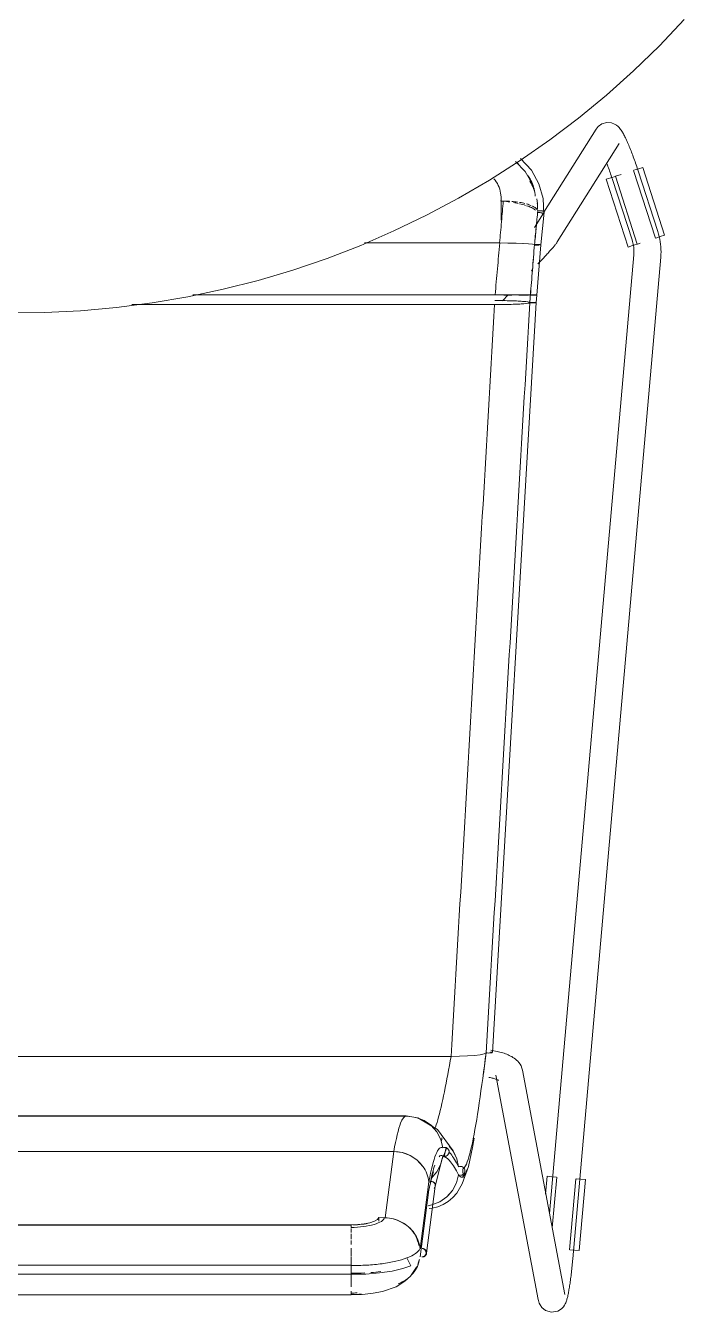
# Model space of a CAD drawing. Header units: millimetres. Extents: x 79795 to 317870, y -36033 to 97293.
# Drawn here: x 175181 to 175472, y 11463 to 12033 of the extents above; entities that cross this region are included whole.
import ezdxf

# ---------------------------------------------------------------- set-up
doc = ezdxf.new("R2010")
doc.units = ezdxf.units.MM
doc.header["$MEASUREMENT"] = 0
doc.layers.add('I-FURN', color=8, linetype='CONTINUOUS', lineweight=9)

msp = doc.modelspace()

# ---------------------------------------------------------------- linework, layer by layer
at = {"layer": 'I-FURN'}
for p, q in [((175461.01, 12023.81), (175472.05, 12035.39)), ((175449.52, 12012.68), (175461.01, 12023.81)), ((175437.59, 12002.02), (175449.52, 12012.68)), ((175425.24, 11991.85), (175437.59, 12002.02)), ((175412.49, 11982.18), (175425.24, 11991.85)), ((175432.99, 11986.95), (175409.95, 11950.18)), ((175433.88, 11988.07), (175432.99, 11986.95)), ((175433.88, 11988.07), (175435.61, 11989.29)), ((175435.61, 11989.29), (175437.84, 11989.88)), ((175437.84, 11989.88), (175439.81, 11989.71)), ((175439.81, 11989.71), (175441.19, 11989.18)), ((175441.19, 11989.18), (175442.11, 11988.62)), ((175442.11, 11988.62), (175442.74, 11988.1)), ((175442.74, 11988.1), (175443.2, 11987.63)), ((175443.2, 11987.63), (175443.57, 11987.21)), ((175443.57, 11987.21), (175443.88, 11986.81)), ((175443.88, 11986.81), (175444.16, 11986.41)), ((175444.16, 11986.41), (175444.42, 11986.03)), ((175444.42, 11986.03), (175444.66, 11985.64)), ((175399.37, 11973.02), (175412.49, 11982.18)), ((175415.85, 11936.99), (175443.16, 11980.58)), ((175444.66, 11985.64), (175444.89, 11985.24)), ((175444.89, 11985.24), (175445.12, 11984.83)), ((175445.12, 11984.83), (175445.35, 11984.4)), ((175445.35, 11984.4), (175445.58, 11983.96)), ((175445.58, 11983.96), (175445.81, 11983.5)), ((175445.81, 11983.5), (175446.04, 11983.03)), ((175446.04, 11983.03), (175446.27, 11982.54)), ((175446.27, 11982.54), (175446.51, 11982.03)), ((175446.51, 11982.03), (175446.75, 11981.5)), ((175446.75, 11981.5), (175446.99, 11980.96)), ((175446.99, 11980.96), (175447.23, 11980.39)), ((175447.23, 11980.39), (175447.48, 11979.82)), ((175447.48, 11979.82), (175447.72, 11979.22)), ((175447.72, 11979.22), (175447.97, 11978.61)), ((175447.97, 11978.61), (175448.22, 11977.98)), ((175448.22, 11977.98), (175448.47, 11977.34)), ((175448.47, 11977.34), (175448.73, 11976.69)), ((175448.73, 11976.69), (175448.98, 11976.03)), ((175448.98, 11976.03), (175449.24, 11975.35)), ((175449.24, 11975.35), (175449.49, 11974.66)), ((175449.49, 11974.66), (175449.75, 11973.96)), ((175385.9, 11964.4), (175399.37, 11973.02)), ((175401.67, 11968.18), (175397.41, 11972.64)), ((175404.35, 11968.76), (175399.61, 11973.91)), ((175437.79, 11971.69), (175438.03, 11971.07)), ((175438.03, 11971.07), (175438.26, 11970.43)), ((175438.26, 11970.43), (175438.5, 11969.78)), ((175438.5, 11969.78), (175438.73, 11969.13)), ((175438.73, 11969.13), (175438.97, 11968.46)), ((175449.74, 11968.71), (175451.72, 11969.35)), ((175449.75, 11973.96), (175450, 11973.25)), ((175450, 11973.25), (175450.25, 11972.54)), ((175450.25, 11972.54), (175450.51, 11971.82)), ((175450.51, 11971.82), (175450.76, 11971.09)), ((175450.76, 11971.09), (175451.01, 11970.35)), ((175451.01, 11970.35), (175451.25, 11969.62)), ((175451.25, 11969.62), (175451.5, 11968.88)), ((175451.72, 11969.35), (175453.67, 11969.98)), ((175453.67, 11969.98), (175463.36, 11939.97)), ((175372.09, 11956.32), (175385.9, 11964.4)), ((175405.03, 11962.35), (175401.67, 11968.18)), ((175407.74, 11962.75), (175404.35, 11968.76)), ((175437.51, 11964.76), (175439.47, 11965.39)), ((175437.51, 11964.76), (175447.2, 11934.76)), ((175438.97, 11968.46), (175439.2, 11967.79)), ((175439.2, 11967.79), (175439.44, 11967.11)), ((175439.44, 11967.11), (175439.67, 11966.42)), ((175439.47, 11965.39), (175441.44, 11966.03)), ((175439.67, 11966.42), (175439.9, 11965.73)), ((175439.9, 11965.73), (175440.13, 11965.04)), ((175440.13, 11965.04), (175440.23, 11964.71)), ((175440.23, 11964.71), (175448.95, 11937.9)), ((175451.25, 11936.06), (175441.56, 11966.07)), ((175444.13, 11966.9), (175441.65, 11966.1)), ((175449.63, 11968.67), (175459.31, 11938.67)), ((175451.5, 11968.88), (175451.65, 11968.42)), ((175460.36, 11941.6), (175451.65, 11968.42)), ((175409.61, 11956.23), (175407.74, 11962.75)), ((175357.96, 11948.8), (175372.09, 11956.32)), ((175390.9, 11955.11), (175391.95, 11955.11)), ((175390.96, 11946.6), (175390.96, 11956.35)), ((175409.9, 11949.32), (175409.61, 11956.23)), ((175343.55, 11941.86), (175357.96, 11948.8)), ((175409.72, 11949.81), (175405.68, 11943.36)), ((175410.02, 11950.21), (175408.6, 11935.72)), ((175328.87, 11935.49), (175343.55, 11941.86)), ((175460.37, 11941.56), (175460.36, 11941.6)), ((175460.7, 11940.47), (175460.37, 11941.56)), ((175460.99, 11939.36), (175460.7, 11940.47)), ((175313.95, 11929.72), (175328.87, 11935.49)), ((175390.25, 11936.55), (175330.5, 11936.55)), ((175330.5, 11936.55), (175390.25, 11936.55)), ((175394.01, 11936.53), (175390.25, 11936.55)), ((175390.37, 11936.55), (175394.01, 11936.53)), ((175397.55, 11936.45), (175394.11, 11936.53)), ((175394.11, 11936.53), (175397.55, 11936.45)), ((175400.65, 11936.34), (175397.55, 11936.45)), ((175397.61, 11936.45), (175400.65, 11936.34)), ((175403.12, 11936.19), (175400.65, 11936.34)), ((175400.69, 11936.34), (175403.13, 11936.19)), ((175404.86, 11936.01), (175403.12, 11936.19)), ((175403.14, 11936.19), (175404.86, 11936.01)), ((175405.75, 11935.82), (175404.86, 11936.01)), ((175404.86, 11936.01), (175405.75, 11935.82)), ((175406.22, 11935.82), (175405.75, 11935.82)), ((175405.75, 11935.82), (175406.22, 11935.82)), ((175405.76, 11935.63), (175406.24, 11935.62)), ((175406.23, 11935.62), (175405.76, 11935.63)), ((175406.72, 11935.83), (175406.22, 11935.82)), ((175406.22, 11935.82), (175406.71, 11935.83)), ((175406.73, 11935.62), (175406.23, 11935.62)), ((175406.24, 11935.62), (175406.73, 11935.62)), ((175406.71, 11935.83), (175407.21, 11935.82)), ((175407.21, 11935.82), (175406.72, 11935.83)), ((175406.73, 11935.62), (175407.22, 11935.63)), ((175407.22, 11935.63), (175406.73, 11935.62)), ((175408.6, 11935.72), (175406.77, 11913.52)), ((175407.66, 11935.81), (175407.21, 11935.82)), ((175407.21, 11935.82), (175407.66, 11935.81)), ((175407.22, 11935.63), (175407.68, 11935.64)), ((175407.67, 11935.64), (175407.22, 11935.63)), ((175408.05, 11935.8), (175407.66, 11935.81)), ((175407.66, 11935.81), (175408.04, 11935.8)), ((175408.04, 11935.8), (175408.34, 11935.77)), ((175408.34, 11935.77), (175408.05, 11935.8)), ((175408.35, 11935.67), (175408.05, 11935.65)), ((175408.06, 11935.65), (175408.35, 11935.67)), ((175408.53, 11935.75), (175408.34, 11935.77)), ((175408.35, 11935.67), (175408.54, 11935.7)), ((175408.53, 11935.7), (175408.35, 11935.67)), ((175408.6, 11935.72), (175408.53, 11935.75)), ((175408.53, 11935.75), (175408.6, 11935.72)), ((175408.6, 11935.72), (175408.53, 11935.7)), ((175408.54, 11935.7), (175408.6, 11935.72)), ((175414.32, 11935.01), (175414.09, 11934.75)), ((175414.53, 11935.26), (175414.32, 11935.01)), ((175414.74, 11935.51), (175414.53, 11935.26)), ((175414.92, 11935.74), (175414.74, 11935.51)), ((175415.1, 11935.96), (175414.92, 11935.74)), ((175415.28, 11936.18), (175415.1, 11935.96)), ((175415.45, 11936.41), (175415.28, 11936.18)), ((175415.64, 11936.67), (175415.45, 11936.41)), ((175415.85, 11936.99), (175415.64, 11936.67)), ((175449.15, 11935.39), (175447.2, 11934.76)), ((175448.95, 11937.9), (175449.14, 11937.26)), ((175449.14, 11937.26), (175449.3, 11936.62)), ((175451.13, 11936.02), (175449.15, 11935.39)), ((175449.3, 11936.62), (175449.44, 11935.97)), ((175449.44, 11935.97), (175449.56, 11935.32)), ((175449.56, 11935.32), (175449.65, 11934.67)), ((175452.51, 11936.47), (175451.34, 11936.09)), ((175461.4, 11939.34), (175459.43, 11938.7)), ((175461.23, 11938.25), (175460.99, 11939.36)), ((175461.42, 11937.12), (175461.23, 11938.25)), ((175463.36, 11939.97), (175461.4, 11939.34)), ((175461.57, 11935.99), (175461.42, 11937.12)), ((175461.68, 11934.85), (175461.57, 11935.99)), ((175461.74, 11933.71), (175461.68, 11934.85)), ((175298.81, 11924.54), (175313.95, 11929.72)), ((175409, 11929.15), (175408.57, 11928.68)), ((175409.43, 11929.6), (175409, 11929.15)), ((175409.84, 11930.04), (175409.43, 11929.6)), ((175410.24, 11930.48), (175409.84, 11930.04)), ((175410.63, 11930.9), (175410.24, 11930.48)), ((175411.02, 11931.32), (175410.63, 11930.9)), ((175411.38, 11931.72), (175411.02, 11931.32)), ((175411.74, 11932.11), (175411.38, 11931.72)), ((175412.08, 11932.49), (175411.74, 11932.11)), ((175412.41, 11932.85), (175412.08, 11932.49)), ((175412.73, 11933.2), (175412.41, 11932.85)), ((175449.69, 11931.34), (175412.41, 11506.99)), ((175413.03, 11933.54), (175412.73, 11933.2)), ((175413.32, 11933.86), (175413.03, 11933.54)), ((175413.59, 11934.17), (175413.32, 11933.86)), ((175413.85, 11934.47), (175413.59, 11934.17)), ((175414.09, 11934.75), (175413.85, 11934.47)), ((175422.7, 11486.97), (175461.64, 11930.29)), ((175449.65, 11934.67), (175449.71, 11934.01)), ((175449.74, 11932.02), (175449.69, 11931.36)), ((175449.69, 11931.36), (175449.69, 11931.34)), ((175449.71, 11934.01), (175449.75, 11933.35)), ((175449.75, 11932.68), (175449.74, 11932.02)), ((175449.75, 11933.35), (175449.75, 11932.68)), ((175461.64, 11930.29), (175461.72, 11931.43)), ((175461.72, 11931.43), (175461.75, 11932.57)), ((175461.75, 11932.57), (175461.74, 11933.71)), ((175283.48, 11919.98), (175298.81, 11924.54)), ((175404.87, 11924.77), (175404.39, 11924.26)), ((175407.68, 11927.74), (175407.23, 11927.25)), ((175408.13, 11928.21), (175407.68, 11927.74)), ((175408.57, 11928.68), (175408.13, 11928.21)), ((175267.97, 11916.03), (175283.48, 11919.98)), ((175236.55, 11910.02), (175252.32, 11912.71)), ((175252.32, 11912.71), (175267.97, 11916.03)), ((175254.57, 11913.59), (175388.31, 11913.59)), ((175388.31, 11913.59), (175254.57, 11913.59)), ((175388.31, 11913.59), (175392.1, 11913.58)), ((175392.1, 11913.58), (175388.31, 11913.59)), ((175391.53, 11910.91), (175394.11, 11913.58)), ((175392.1, 11913.58), (175395.66, 11913.58)), ((175395.67, 11913.58), (175392.1, 11913.58)), ((175395.66, 11913.47), (175392.1, 11913.46)), ((175392.1, 11913.46), (175395.66, 11913.47)), ((175395.67, 11913.58), (175398.79, 11913.57)), ((175398.8, 11913.57), (175395.67, 11913.58)), ((175401.28, 11913.49), (175398.78, 11913.48)), ((175398.78, 11913.48), (175401.28, 11913.49)), ((175398.8, 11913.57), (175401.3, 11913.56)), ((175401.3, 11913.56), (175398.8, 11913.57)), ((175403.03, 11913.5), (175401.28, 11913.49)), ((175401.28, 11913.49), (175403.03, 11913.5)), ((175401.3, 11913.56), (175403.04, 11913.54)), ((175403.05, 11913.54), (175401.3, 11913.56)), ((175403.04, 11913.54), (175403.93, 11913.53)), ((175403.94, 11913.53), (175403.05, 11913.54)), ((175403.93, 11913.53), (175404.4, 11913.53)), ((175404.4, 11913.52), (175403.93, 11913.52)), ((175403.93, 11913.52), (175404.4, 11913.52)), ((175404.41, 11913.53), (175403.94, 11913.53)), ((175404.4, 11913.53), (175404.9, 11913.53)), ((175404.89, 11913.51), (175404.4, 11913.52)), ((175404.4, 11913.52), (175404.9, 11913.51)), ((175404.9, 11913.53), (175404.41, 11913.53)), ((175405.38, 11913.52), (175404.89, 11913.51)), ((175404.9, 11913.53), (175405.39, 11913.53)), ((175405.39, 11913.53), (175404.9, 11913.53)), ((175404.9, 11913.51), (175405.39, 11913.52)), ((175405.84, 11913.52), (175405.38, 11913.52)), ((175405.39, 11913.53), (175405.84, 11913.53)), ((175405.85, 11913.53), (175405.39, 11913.53)), ((175405.39, 11913.52), (175405.84, 11913.52)), ((175405.84, 11913.53), (175406.22, 11913.53)), ((175406.22, 11913.52), (175405.84, 11913.52)), ((175405.84, 11913.52), (175406.22, 11913.52)), ((175406.23, 11913.53), (175405.85, 11913.53)), ((175406.22, 11913.53), (175406.52, 11913.53)), ((175406.51, 11913.52), (175406.22, 11913.52)), ((175406.22, 11913.52), (175406.52, 11913.52)), ((175406.52, 11913.53), (175406.23, 11913.53)), ((175406.5, 11910.16), (175406.77, 11913.52)), ((175406.7, 11913.52), (175406.51, 11913.52)), ((175406.52, 11913.53), (175406.7, 11913.52)), ((175406.71, 11913.52), (175406.52, 11913.53)), ((175406.52, 11913.52), (175406.71, 11913.52)), ((175406.7, 11913.52), (175406.77, 11913.52)), ((175406.77, 11913.52), (175406.7, 11913.52)), ((175406.71, 11913.52), (175406.77, 11913.52)), ((175406.77, 11913.52), (175406.71, 11913.52)), ((175188.77, 11905.74), (175204.75, 11906.53)), ((175204.75, 11906.53), (175220.69, 11907.96)), ((175220.69, 11907.96), (175236.55, 11910.02)), ((175227.47, 11909.27), (175388.04, 11909.27)), ((175388.04, 11909.27), (175227.47, 11909.27)), ((175406.5, 11910.16), (175387.21, 11578.25)), ((175388.04, 11909.27), (175391.83, 11909.3)), ((175391.84, 11911.03), (175388.16, 11911.06)), ((175391.83, 11909.3), (175395.39, 11909.37)), ((175395.39, 11910.95), (175391.84, 11911.03)), ((175398.51, 11910.83), (175395.39, 11910.95)), ((175395.39, 11909.37), (175398.52, 11909.5)), ((175401, 11910.67), (175398.51, 11910.83)), ((175398.52, 11909.5), (175401.03, 11909.66)), ((175402.75, 11910.47), (175401, 11910.67)), ((175401.03, 11909.66), (175402.77, 11909.85)), ((175403.66, 11910.26), (175402.75, 11910.47)), ((175402.77, 11909.85), (175403.66, 11910.06)), ((175404.13, 11910.27), (175403.66, 11910.26)), ((175403.66, 11910.06), (175404.13, 11910.06)), ((175404.62, 11910.27), (175404.13, 11910.27)), ((175404.13, 11910.06), (175404.63, 11910.05)), ((175405.11, 11910.27), (175404.62, 11910.27)), ((175404.63, 11910.05), (175405.12, 11910.06)), ((175405.56, 11910.26), (175405.11, 11910.27)), ((175405.12, 11910.06), (175405.57, 11910.07)), ((175405.95, 11910.24), (175405.56, 11910.26)), ((175405.57, 11910.07), (175405.95, 11910.09)), ((175406.24, 11910.22), (175405.95, 11910.24)), ((175405.95, 11910.09), (175406.25, 11910.11)), ((175406.43, 11910.19), (175406.24, 11910.22)), ((175406.25, 11910.11), (175406.43, 11910.14)), ((175406.5, 11910.16), (175406.43, 11910.19)), ((175406.43, 11910.14), (175406.5, 11910.16)), ((175172.77, 11905.6), (175188.77, 11905.74)), ((174985.39, 11576.54), (175368.79, 11576.54)), ((175368.87, 11576.54), (174985.39, 11576.54)), ((175368.79, 11576.54), (175372.56, 11576.6)), ((175372.56, 11576.6), (175368.87, 11576.54)), ((175372.56, 11576.6), (175376.1, 11576.75)), ((175376.1, 11576.75), (175372.62, 11576.6)), ((175376.1, 11576.75), (175379.2, 11576.99)), ((175379.2, 11576.99), (175376.14, 11576.75)), ((175379.2, 11576.99), (175381.69, 11577.3)), ((175381.7, 11577.3), (175379.23, 11576.99)), ((175381.69, 11577.3), (175383.44, 11577.67)), ((175383.44, 11577.67), (175381.7, 11577.3)), ((175383.44, 11577.67), (175384.34, 11578.07)), ((175384.34, 11578.07), (175383.44, 11577.67)), ((175384.34, 11578.07), (175384.81, 11578.05)), ((175384.82, 11578.05), (175384.34, 11578.07)), ((175384.81, 11578.05), (175385.31, 11578.04)), ((175385.31, 11578.04), (175384.82, 11578.05)), ((175385.31, 11578.04), (175385.8, 11578.05)), ((175385.81, 11578.05), (175385.31, 11578.04)), ((175385.8, 11578.05), (175386.26, 11578.07)), ((175386.26, 11578.07), (175385.81, 11578.05)), ((175386.26, 11578.07), (175386.64, 11578.11)), ((175386.65, 11578.11), (175386.26, 11578.07)), ((175386.67, 11578.4), (175386.29, 11578.44)), ((175386.3, 11578.44), (175386.68, 11578.4)), ((175387.11, 11579.16), (175386.4, 11579.28)), ((175386.64, 11578.11), (175386.94, 11578.15)), ((175386.95, 11578.15), (175386.65, 11578.11)), ((175386.96, 11578.36), (175386.67, 11578.4)), ((175386.68, 11578.4), (175386.97, 11578.36)), ((175387.8, 11579.04), (175387.11, 11579.16)), ((175387.21, 11578.25), (175387.15, 11578.31)), ((175387.15, 11578.31), (175387.21, 11578.25)), ((175388.48, 11578.9), (175387.8, 11579.04)), ((175389.15, 11578.76), (175388.48, 11578.9)), ((175389.8, 11578.61), (175389.15, 11578.76)), ((175390.45, 11578.44), (175389.8, 11578.61)), ((175391.08, 11578.27), (175390.45, 11578.44)), ((175391.69, 11578.09), (175391.08, 11578.27)), ((175392.3, 11577.9), (175391.69, 11578.09)), ((175392.89, 11577.69), (175392.3, 11577.9)), ((175393.47, 11577.47), (175392.89, 11577.69)), ((175394.04, 11577.24), (175393.47, 11577.47)), ((175394.6, 11576.98), (175394.04, 11577.24)), ((175395.15, 11576.71), (175394.6, 11576.98)), ((175395.69, 11576.42), (175395.15, 11576.71)), ((175396.23, 11576.1), (175395.69, 11576.42)), ((175396.77, 11575.74), (175396.23, 11576.1)), ((175397.3, 11575.34), (175396.77, 11575.74)), ((175397.83, 11574.88), (175397.3, 11575.34)), ((175398.35, 11574.37), (175397.83, 11574.88)), ((175398.86, 11573.77), (175398.35, 11574.37)), ((175399.34, 11573.08), (175398.86, 11573.77)), ((175399.78, 11572.29), (175399.34, 11573.08)), ((175400.14, 11571.4), (175399.78, 11572.29)), ((175400.4, 11570.41), (175400.14, 11571.4)), ((175419.22, 11471.12), (175400.4, 11570.41)), ((175386.06, 11567.15), (175385.57, 11567.25)), ((175386.53, 11567.05), (175386.06, 11567.15)), ((175386.98, 11566.94), (175386.53, 11567.05)), ((175387.4, 11566.84), (175386.98, 11566.94)), ((175387.79, 11566.73), (175387.4, 11566.84)), ((175388.16, 11566.62), (175387.79, 11566.73)), ((175388.5, 11566.51), (175388.16, 11566.62)), ((175388.8, 11566.41), (175388.5, 11566.51)), ((175388.61, 11568.17), (175407.43, 11468.88)), ((175389.07, 11566.31), (175388.8, 11566.41)), ((175389.3, 11566.21), (175389.07, 11566.31)), ((175389.49, 11566.12), (175389.3, 11566.21)), ((175389.65, 11566.05), (175389.49, 11566.12)), ((175389.73, 11566), (175389.65, 11566.05)), ((175389.81, 11565.96), (175389.73, 11566)), ((175389.83, 11565.94), (175389.81, 11565.96)), ((175004.7, 11550.04), (175349.49, 11550.04)), ((175349.49, 11550.04), (175004.7, 11550.04)), ((175348.95, 11550.19), (175044.15, 11550.19)), ((175348.95, 11550.19), (175353.98, 11549.39)), ((175353.28, 11549.56), (175349.49, 11550.04)), ((175349.49, 11550.03), (175353.28, 11549.56)), ((175353.28, 11549.56), (175356.84, 11548.19)), ((175356.85, 11548.2), (175353.28, 11549.56)), ((175353.98, 11549.39), (175357.16, 11548.02)), ((175354.14, 11549.32), (175362.79, 11544.21)), ((175356.84, 11548.19), (175359.98, 11546.02)), ((175359.98, 11546.03), (175356.85, 11548.2)), ((175362.49, 11543.15), (175359.98, 11546.03)), ((175359.98, 11546.02), (175362.49, 11543.15)), ((175362.49, 11543.15), (175364.24, 11539.76)), ((175364.24, 11539.76), (175362.49, 11543.15)), ((175362.79, 11544.21), (175369.77, 11534.67)), ((175365.14, 11536.05), (175364.24, 11539.76)), ((175365.61, 11536.21), (175365.14, 11536.05)), ((175365.14, 11536.04), (175365.61, 11536.2)), ((175366.11, 11536.25), (175365.61, 11536.21)), ((175365.61, 11536.2), (175366.1, 11536.24)), ((175366.1, 11536.24), (175366.59, 11536.16)), ((175366.6, 11536.16), (175366.11, 11536.25)), ((175367.93, 11536.83), (175369.71, 11534.59)), ((175376.48, 11527.75), (175378.37, 11536.27)), ((175378.37, 11536.27), (175379.1, 11540.34)), ((175010.74, 11534.44), (175343.45, 11534.44)), ((175343.45, 11534.44), (175010.74, 11534.44)), ((175343.45, 11534.44), (175339.59, 11505.16)), ((175347.22, 11533.96), (175343.45, 11534.44)), ((175350.77, 11532.64), (175347.22, 11533.96)), ((175353.88, 11530.57), (175350.77, 11532.64)), ((175356.37, 11527.82), (175353.88, 11530.57)), ((175361.81, 11519.08), (175364.78, 11530.69)), ((175364.24, 11528.82), (175365.14, 11532.54)), ((175364.78, 11530.69), (175366.95, 11536.01)), ((175365.61, 11532.38), (175365.14, 11532.54)), ((175365.14, 11532.54), (175365.61, 11532.38)), ((175366.1, 11532.34), (175365.61, 11532.38)), ((175365.61, 11532.38), (175366.11, 11532.34)), ((175365.82, 11532.25), (175366.65, 11536.15)), ((175366.59, 11532.42), (175366.1, 11532.34)), ((175366.11, 11532.34), (175366.6, 11532.42)), ((175366.59, 11536.16), (175367.04, 11535.96)), ((175367.04, 11532.62), (175366.59, 11532.42)), ((175367.05, 11535.96), (175366.6, 11536.16)), ((175366.6, 11532.42), (175367.05, 11532.62)), ((175367.04, 11535.96), (175367.43, 11535.64)), ((175367.43, 11532.94), (175367.04, 11532.62)), ((175367.43, 11535.65), (175367.05, 11535.96)), ((175367.05, 11532.62), (175367.43, 11532.94)), ((175367.72, 11535.24), (175367.43, 11535.65)), ((175367.43, 11535.64), (175367.72, 11535.24)), ((175367.72, 11533.34), (175367.43, 11532.94)), ((175367.43, 11532.94), (175367.72, 11533.34)), ((175367.72, 11535.24), (175367.91, 11534.78)), ((175367.91, 11534.78), (175367.72, 11535.24)), ((175367.91, 11533.8), (175367.72, 11533.34)), ((175367.72, 11533.34), (175367.91, 11533.8)), ((175367.91, 11534.78), (175367.98, 11534.29)), ((175367.98, 11534.29), (175367.91, 11534.78)), ((175367.98, 11534.29), (175367.91, 11533.8)), ((175367.91, 11533.8), (175367.98, 11534.29)), ((175369.72, 11534.59), (175368.9, 11535.73)), ((175369.71, 11534.59), (175371.35, 11531.27)), ((175371.36, 11531.27), (175369.72, 11534.59)), ((175369.77, 11534.67), (175370.66, 11532.92)), ((175371.35, 11531.27), (175372.15, 11527.65)), ((175372.15, 11527.66), (175371.36, 11531.27)), ((175359.98, 11522.55), (175362.49, 11525.43)), ((175360.98, 11525.46), (175360.23, 11523.02)), ((175362.49, 11525.43), (175364.24, 11528.82)), ((175372.62, 11527.81), (175372.15, 11527.66)), ((175372.15, 11527.65), (175372.62, 11527.8)), ((175373.12, 11527.84), (175372.62, 11527.81)), ((175372.62, 11527.8), (175373.12, 11527.83)), ((175373.61, 11527.75), (175373.12, 11527.84)), ((175373.12, 11527.83), (175373.61, 11527.74)), ((175374.06, 11527.54), (175373.61, 11527.75)), ((175373.61, 11527.74), (175374.06, 11527.54)), ((175373.8, 11520.13), (175376.48, 11527.75)), ((175374.17, 11522.92), (175373.98, 11526.77)), ((175374.06, 11527.54), (175374.44, 11527.22)), ((175374.44, 11527.22), (175374.06, 11527.54)), ((175374.7, 11524.93), (175374.4, 11524.54)), ((175374.4, 11524.54), (175374.7, 11524.93)), ((175374.44, 11527.22), (175374.73, 11526.82)), ((175374.73, 11526.82), (175374.44, 11527.22)), ((175374.89, 11525.39), (175374.7, 11524.93)), ((175374.7, 11524.93), (175374.9, 11525.39)), ((175374.73, 11526.82), (175374.91, 11526.36)), ((175374.91, 11526.36), (175374.73, 11526.82)), ((175374.97, 11525.87), (175374.89, 11525.39)), ((175374.9, 11525.39), (175374.97, 11525.87)), ((175374.91, 11526.36), (175374.97, 11525.87)), ((175374.97, 11525.87), (175374.91, 11526.36)), ((175355.15, 11491.36), (175359, 11521.06)), ((175357.97, 11489.38), (175361.83, 11519.15)), ((175360.23, 11523.02), (175358.85, 11516.73)), ((175359.96, 11521.25), (175359.47, 11521.22)), ((175360.46, 11521.17), (175359.96, 11521.25)), ((175360.91, 11520.98), (175360.46, 11521.17)), ((175361.29, 11520.68), (175360.91, 11520.98)), ((175361.58, 11520.3), (175361.29, 11520.68)), ((175361.77, 11519.86), (175361.58, 11520.3)), ((175361.84, 11519.39), (175361.77, 11519.86)), ((175361.78, 11518.92), (175361.84, 11519.39)), ((175369.45, 11517.22), (175371.19, 11520.54)), ((175371.19, 11520.54), (175372.1, 11524.17)), ((175371.3, 11516.01), (175373.8, 11520.13)), ((175372.57, 11524.01), (175372.1, 11524.17)), ((175372.1, 11524.17), (175372.57, 11524)), ((175373, 11523.25), (175374.17, 11522.92)), ((175373.56, 11524.04), (175373.06, 11523.96)), ((175373.06, 11523.96), (175373.56, 11524.04)), ((175374.01, 11524.23), (175373.56, 11524.04)), ((175373.56, 11524.04), (175374.01, 11524.23)), ((175374.4, 11524.54), (175374.01, 11524.23)), ((175374.01, 11524.23), (175374.4, 11524.54)), ((175411.36, 11523.47), (175410.67, 11515.57)), ((175411.36, 11523.47), (175413.4, 11523.29)), ((175413.4, 11523.29), (175415.47, 11523.11)), ((175413.62, 11500.62), (175415.59, 11523.1)), ((175424.04, 11522.36), (175421.28, 11490.95)), ((175424.16, 11522.34), (175426.23, 11522.16)), ((175428.27, 11521.98), (175425.51, 11490.57)), ((175426.23, 11522.16), (175428.27, 11521.98)), ((175355.13, 11487.82), (175358.98, 11517.51)), ((175361.29, 11518.09), (175361.59, 11518.48)), ((175361.59, 11518.48), (175361.78, 11518.92)), ((175363.89, 11512.22), (175366.97, 11514.39)), ((175366.97, 11514.39), (175369.45, 11517.22)), ((175367.95, 11515.35), (175366.97, 11514.39)), ((175367.59, 11512.37), (175369.56, 11514.05)), ((175369.56, 11514.05), (175371.3, 11516.01)), ((175360.37, 11510.82), (175358.63, 11510.45)), ((175358.63, 11510.45), (175360.37, 11510.82)), ((175359.09, 11509.16), (175360.51, 11509.3)), ((175360.37, 11510.82), (175363.89, 11512.22)), ((175360.51, 11509.3), (175363.02, 11509.96)), ((175363.02, 11509.96), (175365.39, 11510.99)), ((175365.39, 11510.99), (175367.59, 11512.37)), ((175327.56, 11502.08), (175324.52, 11501.97)), ((175330.41, 11502.4), (175327.56, 11502.08)), ((175332.9, 11502.91), (175330.41, 11502.4)), ((175334.88, 11503.58), (175332.9, 11502.91)), ((175336.23, 11504.37), (175334.88, 11503.58)), ((175336.87, 11505.23), (175336.23, 11504.37)), ((175336.87, 11503.56), (175336.87, 11505.23)), ((175339.59, 11505.16), (175336.87, 11505.23)), ((175324.52, 11501.97), (175029.67, 11501.97)), ((175029.67, 11501.91), (175324.52, 11501.91)), ((175324.52, 11500.38), (175324.52, 11498.64)), ((175324.52, 11498.06), (175324.52, 11495.59)), ((175324.52, 11495.07), (175324.52, 11493.23)), ((175324.52, 11491.6), (175324.52, 11488.05)), ((175355.59, 11491.35), (175355.9, 11493.79)), ((175423.47, 11490.75), (175421.4, 11490.93)), ((175425.51, 11490.57), (175423.47, 11490.75)), ((175324.52, 11484.04), (175324.52, 11487.85)), ((175324.52, 11487.85), (175324.52, 11484.04)), ((175350.95, 11483.79), (175349.19, 11487.33)), ((175422.47, 11484.56), (175422.54, 11485.31)), ((175422.54, 11485.31), (175422.61, 11486.06)), ((175422.61, 11486.06), (175422.68, 11486.81)), ((175422.68, 11486.81), (175422.7, 11486.97)), ((175324.52, 11484.07), (175029.67, 11484.07)), ((175029.67, 11480.11), (175324.52, 11480.11)), ((175324.52, 11483.73), (175324.52, 11483.96)), ((175324.52, 11483.96), (175324.52, 11480.11)), ((175324.52, 11483.4), (175324.52, 11483.73)), ((175324.52, 11482.99), (175324.52, 11483.4)), ((175324.52, 11482.51), (175324.52, 11482.99)), ((175324.52, 11482.01), (175324.52, 11482.51)), ((175324.52, 11481.52), (175324.52, 11482.01)), ((175324.52, 11481.07), (175324.52, 11481.52)), ((175324.52, 11480.68), (175324.52, 11481.07)), ((175324.52, 11480.37), (175324.52, 11480.68)), ((175324.52, 11480.18), (175324.52, 11480.37)), ((175324.52, 11477.33), (175324.52, 11480.35)), ((175324.52, 11480.35), (175324.52, 11477.34)), ((175324.52, 11480.11), (175331.06, 11480.2)), ((175324.52, 11480.11), (175324.52, 11480.18)), ((175331.06, 11480.2), (175337.18, 11480.69)), ((175337.18, 11480.69), (175342.8, 11481.53)), ((175342.8, 11481.53), (175347.49, 11482.63)), ((175347.49, 11482.63), (175350.95, 11483.79)), ((175348.34, 11477), (175350.81, 11479.29)), ((175350.81, 11479.29), (175353.49, 11483.19)), ((175353.49, 11483.19), (175353.59, 11483.39)), ((175421.83, 11478.8), (175421.91, 11479.49)), ((175421.91, 11479.49), (175422, 11480.19)), ((175422, 11480.19), (175422.08, 11480.9)), ((175422.08, 11480.9), (175422.16, 11481.62)), ((175422.16, 11481.62), (175422.24, 11482.34)), ((175422.24, 11482.34), (175422.32, 11483.08)), ((175422.32, 11483.08), (175422.4, 11483.81)), ((175422.4, 11483.81), (175422.47, 11484.56)), ((175324.52, 11477.17), (175324.52, 11474.59)), ((175338.41, 11472.48), (175344.45, 11474.61)), ((175344.45, 11474.61), (175348.34, 11477)), ((175421.02, 11473.25), (175421.11, 11473.8)), ((175421.11, 11473.8), (175421.2, 11474.37)), ((175421.2, 11474.37), (175421.29, 11474.96)), ((175421.29, 11474.96), (175421.39, 11475.56)), ((175421.39, 11475.56), (175421.48, 11476.18)), ((175421.48, 11476.18), (175421.57, 11476.81)), ((175421.57, 11476.81), (175421.65, 11477.46)), ((175421.65, 11477.46), (175421.74, 11478.13)), ((175421.74, 11478.13), (175421.83, 11478.8)), ((175029.67, 11471.07), (175324.52, 11471.07)), ((175324.52, 11472.56), (175324.52, 11471.09)), ((175324.52, 11471.07), (175324.52, 11471.24)), ((175324.52, 11471.07), (175329.55, 11471.18)), ((175329.55, 11471.18), (175334.37, 11471.69)), ((175334.37, 11471.69), (175338.41, 11472.48)), ((175407.51, 11468.47), (175407.43, 11468.88)), ((175407.65, 11467.95), (175407.51, 11468.47)), ((175407.86, 11467.33), (175407.65, 11467.95)), ((175419.58, 11467.46), (175419.75, 11467.89)), ((175419.75, 11467.89), (175419.89, 11468.29)), ((175419.89, 11468.29), (175420.02, 11468.69)), ((175420.02, 11468.69), (175420.13, 11469.09)), ((175420.13, 11469.09), (175420.24, 11469.49)), ((175420.24, 11469.49), (175420.34, 11469.9)), ((175420.34, 11469.9), (175420.44, 11470.33)), ((175420.44, 11470.33), (175420.54, 11470.77)), ((175420.54, 11470.77), (175420.64, 11471.23)), ((175420.64, 11471.23), (175420.73, 11471.71)), ((175420.73, 11471.71), (175420.83, 11472.2)), ((175420.83, 11472.2), (175420.92, 11472.72)), ((175420.92, 11472.72), (175421.02, 11473.25)), ((175408.24, 11466.53), (175407.86, 11467.33)), ((175408.99, 11465.45), (175408.24, 11466.53)), ((175410.56, 11464.12), (175408.99, 11465.45)), ((175410.56, 11464.12), (175413.31, 11463.29)), ((175413.31, 11463.29), (175416.07, 11463.77)), ((175416.07, 11463.77), (175417.73, 11464.82)), ((175417.73, 11464.82), (175418.58, 11465.72)), ((175418.58, 11465.72), (175419.06, 11466.43)), ((175419.06, 11466.43), (175419.37, 11466.99)), ((175419.37, 11466.99), (175419.58, 11467.46))]:
    msp.add_line(p, q, dxfattribs=at)
for centre, major_axis, ratio, start_param, end_param in [((175343.32, 11519.37), (-15.78, 0), 0.955139, 3.737469, 4.704147), ((175343.32, 11519.37), (-15.78, 0), 0.955139, 3.495799, 3.737346), ((175343.32, 11519.37), (-15.78, 0), 0.955139, 3.254129, 3.495629), ((175359.88, 11519.38), (-1.96, 0), 0.955139, 2.379629, 4.923331), ((175324.52, 11486.82), (0, -15.75), 0.000004, 2.669107, 2.851347), ((175324.52, 11475.35), (12.4, 0), 0.287441, 4.712389, 4.932602)]:
    msp.add_ellipse(centre, major_axis=major_axis, ratio=ratio, start_param=start_param, end_param=end_param, dxfattribs=at)
for points in [[(175397.36, 11972.62), (175397.82, 11972.24), (175398.28, 11971.85), (175398.73, 11971.45)], [(175391.95, 11955.11), (175391.69, 11952.08), (175391.15, 11945.94), (175390.56, 11939.69), (175390.25, 11936.55)], [(175390.96, 11956.62), (175390.97, 11956.12), (175390.95, 11955.61), (175390.9, 11955.11)], [(175391.95, 11955.11), (175392.9, 11955.1), (175393.82, 11955.07), (175394.73, 11955.01)], [(175394.79, 11954.69), (175394.32, 11954.76), (175393.84, 11954.81), (175393.36, 11954.86)], [(175395.67, 11954.94), (175396.57, 11954.86), (175397.45, 11954.76), (175398.3, 11954.64)], [(175398.48, 11954.04), (175397.83, 11954.18), (175397.16, 11954.32), (175396.48, 11954.44)], [(175401.73, 11953.19), (175400.93, 11953.44), (175400.05, 11953.67), (175399.13, 11953.89)], [(175399.15, 11954.5), (175400, 11954.36), (175400.8, 11954.2), (175401.54, 11954.01)], [(175402.2, 11953.83), (175402.93, 11953.62), (175403.57, 11953.38), (175404.17, 11953.14)], [(175404.64, 11952.94), (175405.33, 11952.62), (175406.48, 11951.92), (175407.04, 11951.16), (175407.19, 11950.77)], [(175406.84, 11956.05), (175407.03, 11954.82), (175407.07, 11953.56), (175407.08, 11952.3)], [(175407.15, 11951.6), (175407.13, 11952.5), (175407.07, 11953.4), (175406.97, 11954.29)], [(175407.19, 11950.77), (175406.95, 11948.33), (175406.47, 11943.38), (175405.99, 11938.34), (175405.75, 11935.82)], [(175409.84, 11949.47), (175409.8, 11949.51), (175409.68, 11949.61), (175409.38, 11949.74), (175408.99, 11949.86), (175408.54, 11949.95), (175408.05, 11950.02), (175407.55, 11950.05), (175407.23, 11950.05), (175407.08, 11950.04)], [(175406.47, 11942.71), (175406.24, 11940.43), (175406.01, 11938.13), (175405.78, 11935.82)], [(175390.37, 11936.55), (175390.03, 11932.73), (175389.68, 11928.91), (175389.34, 11925.08)], [(175403.94, 11913.53), (175404.24, 11917.25), (175404.84, 11924.68), (175405.45, 11932.11), (175405.75, 11935.82)], [(175389.34, 11925.08), (175389, 11921.25), (175388.65, 11917.42), (175388.31, 11913.59)], [(175403.93, 11913.53), (175403.89, 11912.95), (175403.8, 11911.8), (175403.71, 11910.64), (175403.66, 11910.06)], [(175403.93, 11913.52), (175403.88, 11912.97), (175403.79, 11911.89), (175403.7, 11910.81), (175403.66, 11910.26)], [(175388.04, 11909.27), (175384.85, 11853.74), (175381.65, 11798.21), (175378.46, 11742.78)], [(175384.34, 11578.07), (175387.56, 11633.3), (175394, 11743.9), (175400.44, 11854.66), (175403.66, 11910.06)], [(175403.66, 11910.26), (175404.25, 11910.28), (175405.76, 11910.28), (175406.5, 11910.2), (175406.5, 11910.16)], [(175378.46, 11742.78), (175375.26, 11687.32), (175372.07, 11631.9), (175368.87, 11576.54)], [(175384.33, 11578.06), (175383.93, 11574.93), (175383.54, 11571.77), (175383.14, 11568.65)], [(175349.49, 11550.03), (175349.31, 11550.13), (175349.13, 11550.19), (175348.95, 11550.19)], [(175365.14, 11536.04), (175364.11, 11536.59), (175362.07, 11534.62), (175360.02, 11526.56), (175359, 11521.06)], [(175364.74, 11540.51), (175364.69, 11540.04), (175364.63, 11539.57), (175364.58, 11539.11)], [(175365.14, 11532.54), (175364.59, 11532.83), (175364.05, 11532.69), (175363.5, 11532.12)], [(175361.6, 11528.38), (175360.94, 11526.49), (175360.28, 11523.68), (175359.62, 11520.64)], [(175339.34, 11505.15), (175339.21, 11504.59), (175338.27, 11503.49), (175334.95, 11502.09), (175330.15, 11501.13), (175326.41, 11500.87), (175324.52, 11500.84)], [(175325.36, 11501.92), (175328.14, 11501.98), (175330.68, 11502.34), (175332.9, 11502.86)], [(175355.15, 11491.36), (175355, 11492.6), (175354.42, 11494.98), (175352.66, 11498.32), (175350.13, 11501.16), (175346.99, 11503.35), (175343.38, 11504.76), (175340.88, 11505.12), (175339.59, 11505.16)], [(175353.17, 11496.87), (175353.87, 11495.61), (175354.27, 11494.25), (175354.61, 11492.87)], [(175354.95, 11491.37), (175354.6, 11490.64), (175353.29, 11489.24), (175350.82, 11487.97), (175349.36, 11487.4)], [(175354.69, 11486.48), (175354.53, 11485.8), (175354.32, 11485.13), (175354.07, 11484.47)], [(175330.6, 11480.72), (175328.59, 11480.63), (175326.56, 11480.6), (175324.52, 11480.64)], [(175337.67, 11481.32), (175336.26, 11481.14), (175334.81, 11480.97), (175333.33, 11480.86)], [(175329.12, 11471.35), (175327.65, 11471.22), (175326.1, 11471.15), (175324.52, 11471.16)]]:
    msp.add_open_spline(points, degree=3, dxfattribs=at)
for points, knots in [([(175387.79, 11965), (175388.56, 11964.09), (175390.49, 11961.09), (175391.12, 11957.49), (175390.9, 11955.11)], [0.5, 0.5, 0.5, 0.5, 0.6666667, 1, 1, 1, 1]), ([(175402.98, 11966.23), (175403.55, 11965.34), (175405.21, 11962.52), (175405.83, 11959.41), (175406.11, 11957.27)], [0.591443, 0.591443, 0.591443, 0.591443, 0.6666667, 0.8236682, 0.8236682, 0.8236682, 0.8236682]), ([(175405.91, 11959.03), (175405.55, 11960.15), (175404.88, 11961.88), (175403.98, 11963.51), (175403.63, 11964.08)], [0.246574, 0.246574, 0.246574, 0.246574, 0.3333333, 0.3824546, 0.3824546, 0.3824546, 0.3824546]), ([(175406.18, 11951.13), (175405.72, 11951.49), (175404.6, 11952.16), (175402.97, 11952.77), (175402.15, 11953.03)], [-0.8333333, -0.8333333, -0.8333333, -0.8333333, -0.6666667, -0.52533, -0.52533, -0.52533, -0.52533]), ([(175407.19, 11950.77), (175407.33, 11950.79), (175407.61, 11950.82), (175408.04, 11950.84), (175408.41, 11950.83), (175408.7, 11950.8), (175408.97, 11950.77), (175409.22, 11950.72), (175409.45, 11950.66), (175409.64, 11950.59), (175409.84, 11950.5), (175409.94, 11950.41), (175409.97, 11950.36)], [0, 0, 0, 0, 0.0555556, 0.1111111, 0.1666667, 0.1944444, 0.2222222, 0.2777778, 0.3055556, 0.3333333, 0.3888889, 0.4444444, 0.4444444, 0.4444444, 0.4444444]), ([(175403.93, 11913.52), (175404.23, 11917.21), (175404.67, 11922.5), (175405.11, 11927.78), (175405.24, 11929.38)], [0, 0, 0, 0, 0.5, 0.7172144, 0.7172144, 0.7172144, 0.7172144]), ([(175403.66, 11910.06), (175403.39, 11909.92), (175402, 11909.71), (175398.64, 11909.49), (175395.47, 11909.37), (175391.87, 11909.29), (175389.32, 11909.27), (175388.04, 11909.27)], [-1, -1, -1, -1, -0.666667, -0.5, -0.333333, -0.166667, 0, 0, 0, 0]), ([(175388.16, 11911.06), (175390.67, 11911.06), (175394.44, 11911), (175398.62, 11910.84), (175401.97, 11910.62), (175403.37, 11910.41), (175403.66, 11910.26)], [-0.996036, -0.996036, -0.996036, -0.996036, -0.6666667, -0.5, -0.3333333, 0, 0, 0, 0]), ([(175406.5, 11910.16), (175406.5, 11910.14), (175406.36, 11910.12), (175405.97, 11910.09), (175405.59, 11910.07), (175405.13, 11910.06), (175404.63, 11910.05), (175404.13, 11910.05), (175403.81, 11910.06), (175403.66, 11910.06)], [-0.498493, -0.498493, -0.498493, -0.498493, -0.375, -0.3125, -0.25, -0.1875, -0.125, -0.0625, 0, 0, 0, 0]), ([(175368.79, 11576.54), (175367.82, 11571.15), (175365.87, 11560.37), (175363.44, 11549.66), (175361.98, 11545.41), (175361.49, 11544.26)], [0, 0, 0, 0, 0.25, 0.5, 0.625, 0.625, 0.625, 0.625]), ([(175384.34, 11578.07), (175383.33, 11570.52), (175381.29, 11555.3), (175378.24, 11536.87), (175375.81, 11528.57), (175374.38, 11526.97), (175373.98, 11526.77)], [0, 0, 0, 0, 0.25, 0.5, 0.75, 0.8499411, 0.8499411, 0.8499411, 0.8499411]), ([(175348.95, 11550.19), (175348.12, 11550.19), (175346.29, 11547.8), (175344.46, 11540.16), (175343.45, 11534.44)], [0.0892847, 0.0892847, 0.0892847, 0.0892847, 0.5, 1, 1, 1, 1]), ([(175372.1, 11524.17), (175370.94, 11526.57), (175368.84, 11530), (175366.75, 11531.79), (175365.82, 11532.25)], [0, 0, 0, 0, 0.5, 0.9025383, 0.9025383, 0.9025383, 0.9025383]), ([(175372.15, 11527.65), (175370.98, 11530.06), (175369.55, 11532.39), (175368.13, 11533.96), (175367.87, 11534.22)], [0, 0, 0, 0, 0.5, 0.61026, 0.61026, 0.61026, 0.61026]), ([(175375.87, 11526.38), (175375.63, 11525.75), (175374.38, 11522.84), (175373.12, 11522.61), (175372.1, 11524.17)], [0.6929173, 0.6929173, 0.6929173, 0.6929173, 0.75, 1, 1, 1, 1]), ([(175343.12, 11504.61), (175344.36, 11504.28), (175347.88, 11502.86), (175351.18, 11500.39), (175352.32, 11498.24)], [-0.8333333, -0.8333333, -0.8333333, -0.8333333, -0.6666667, -0.3333333, -0.3333333, -0.3333333, -0.3333333]), ([(175356.4, 11491.45), (175356.52, 11491.41), (175356.75, 11491.31), (175357.17, 11491.03), (175357.62, 11490.49), (175357.87, 11489.62), (175357.65, 11488.84), (175357.25, 11488.32), (175356.87, 11488.03), (175356.41, 11487.84), (175356.08, 11487.8), (175355.91, 11487.79)], [-0.8125, -0.8125, -0.8125, -0.8125, -0.765625, -0.71875, -0.625, -0.5, -0.375, -0.3125, -0.25, -0.1875, -0.125, -0.125, -0.125, -0.125]), ([(175356.01, 11487.78), (175356.15, 11487.77), (175356.37, 11487.79), (175356.66, 11487.86), (175356.93, 11487.95), (175357.25, 11488.14), (175357.57, 11488.43), (175357.8, 11488.78), (175357.94, 11489.13), (175357.98, 11489.44), (175357.99, 11489.72), (175357.95, 11489.98), (175357.88, 11490.23), (175357.77, 11490.49), (175357.58, 11490.8), (175357.25, 11491.12), (175356.86, 11491.36), (175356.5, 11491.47), (175356.24, 11491.52), (175356.08, 11491.54), (175356.01, 11491.55)], [0.1111111, 0.1111111, 0.1111111, 0.1111111, 0.1666667, 0.1944444, 0.2222222, 0.2777778, 0.3333333, 0.3888889, 0.4444444, 0.4791667, 0.5138889, 0.5486111, 0.5833333, 0.6180556, 0.6527778, 0.7222222, 0.7916667, 0.8263889, 0.8611111, 0.8888889, 0.8888889, 0.8888889, 0.8888889]), ([(175349.19, 11487.33), (175347.77, 11486.79), (175344.44, 11485.8), (175338.37, 11484.7), (175331.52, 11484.07), (175326.87, 11484), (175324.52, 11484.04)], [0.3397465, 0.3397465, 0.3397465, 0.3397465, 0.5, 0.6666667, 0.8333333, 0.9999948, 0.9999948, 0.9999948, 0.9999948]), ([(175350.02, 11478.56), (175350.97, 11479.35), (175352.64, 11481.17), (175354.24, 11483.98), (175354.71, 11485.9), (175354.87, 11486.63)], [0.5, 0.5, 0.5, 0.5, 0.6666667, 0.8333333, 0.9365189, 0.9365189, 0.9365189, 0.9365189]), ([(175345.39, 11475.91), (175345.9, 11476.1), (175347.25, 11476.66), (175348.51, 11477.4), (175349.23, 11477.93)], [0.260519, 0.260519, 0.260519, 0.260519, 0.3333333, 0.4544474, 0.4544474, 0.4544474, 0.4544474])]:
    msp.add_open_spline(points, degree=3, knots=knots, dxfattribs=at)

doc.saveas('drawing.dxf')
